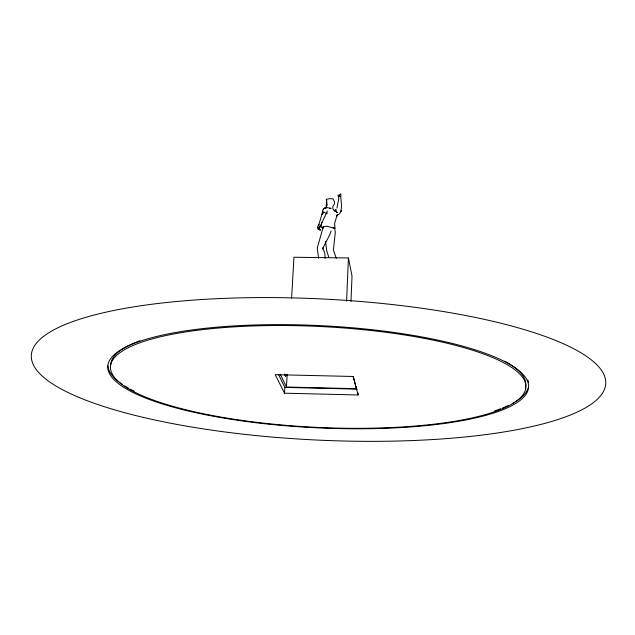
<?xml version="1.0" encoding="UTF-8"?>
<svg xmlns="http://www.w3.org/2000/svg" width="635" height="635" viewBox="0 0 635 635"><rect width="100%" height="100%" fill="white"/><g stroke="black" fill="none" stroke-linecap="round" stroke-linejoin="round"><path stroke-width="0.95" d="M327.128 210.883L326.882 213.717L323.525 211.939M358.092 394.986L353.235 376.476L275.217 374.674L284.528 393.184L358.092 394.986L358.172 393.041M280.233 374.221L286.456 387.009L356.37 388.683L356.449 386.707M350.98 301.49L352.02 275.995L348.409 257.961L293.949 257.246L291.6 298.283M346.599 301.157L348.409 257.961M284.528 393.184L284.861 387.406L278.543 374.563M285.758 374.674L285.639 376.634L284.456 374.118M286.456 387.009L287.187 374.253M321.802 222.369L321.016 227.354M326.715 203.922L325.993 205.851L326.62 206.192L326.811 204.287L326.461 208.09M326.715 200.144L326.723 205.446M320.588 229.854L319.08 228.783L318.595 227.552L318.905 228.838L320.588 229.854L320.238 230.283L318.024 229.251L317.373 227.338L318.881 224.314L318.762 224.901L321.929 214.305L323.215 212.28L322.112 214.662L323.437 211.987M336.971 208.026L338.844 198.326L337.987 195.199L338.947 195.12L339.598 196.35L340.296 196.461M331.113 231.029L329.835 234.601L322.366 249.063L322.897 247.801L324.826 253.69L325.16 258.58M322.755 212.463L322.231 213.868L322.532 210.725L323.445 208.907L324.548 208.264L326.104 207.462L331.145 208.304L329.763 208.693M335.455 210.161L335.756 209.439L336.217 209.844M318.587 228.783L319.643 226.298M323.366 226.6L317.23 248.031L318.579 258.223M319.103 226.862L320 225.917L319.405 226.87M338.653 196.636L340.154 194.056L340.86 193.993C340.344 199.707 342.575 205.549 340.733 211.28L341.4 210.868L339.542 213.812L336.701 215.662L337.891 214.519L336.748 216.186L337.248 214.662L334.605 223.353L335.026 228.584L332.97 227.64M335.074 211.328L336.24 210.51M284.861 387.406L357.338 389.144M334.089 210.55L337.764 212.717L336.486 211.987M323.191 228.251L321.739 227.274L326.747 226.163L334.677 228.346L334.359 227.322L335.32 232.005L333.415 249.968L336.24 258.286M336.05 211.653L332.986 209.225L332.835 206.264L334.399 204.129L334.486 201.739L332.891 198.763L329.2 198.699L326.295 199.398L326.747 203.176M326.882 213.717L326.517 212.987L319.016 228.87M328.787 257.207L326.771 250.896L325.477 241.443M353.155 376.436L356.37 388.683M528.042 388.12A210.558 51.419 2.8 0 1 515.906 401.423M514.485 402.288A210.558 51.419 2.8 0 1 512.223 403.558M508.103 405.614A210.558 51.419 2.8 0 1 502.634 407.98M500.69 408.734A210.558 51.419 2.8 0 1 494.57 410.908M134.144 391.136A210.558 51.419 2.8 0 1 130.175 389.104M128.286 388.072A210.558 51.419 2.8 0 1 124.722 385.969M122.245 384.365A210.558 51.419 2.8 0 1 119.229 382.199M117.848 381.111A210.558 51.419 2.8 0 1 107.974 365.704M527.804 379.889A210.558 51.419 2.8 0 1 528.487 382.691M110.673 365.093A207.828 50.736 2.8 0 1 139.986 340.717M504.73 361.188A207.828 50.736 2.8 0 1 525.343 388.056M325.271 207.867L323.445 208.907L326.104 207.462L325.271 207.867M143.327 417.401A287.552 70.588 2.8 0 0 603.25 391.874A287.552 70.588 2.8 0 0 209.026 299.093A287.552 70.588 2.8 0 0 143.327 417.401M199.969 413.607A210.669 51.125 2.8 0 0 528.058 390.088A210.669 51.125 2.8 0 0 226.512 326.414A210.669 51.125 2.8 0 0 199.969 413.607M201.859 413.409A207.947 50.443 2.8 0 0 525.359 390.025A207.947 50.443 2.8 0 0 227.29 327.327A207.947 50.443 2.8 0 0 201.859 413.409"/></g></svg>
